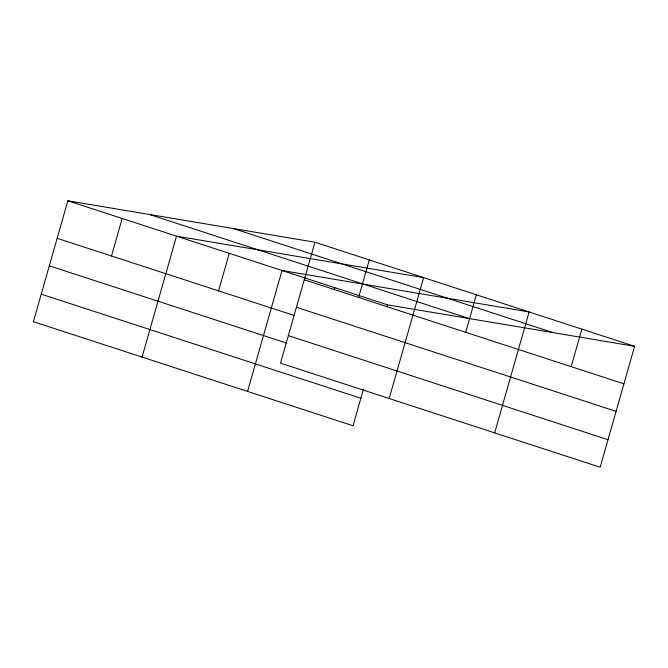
<?xml version="1.0" encoding="UTF-8"?>
<svg xmlns="http://www.w3.org/2000/svg" width="668" height="668" viewBox="0 0 668 668"><rect width="100%" height="100%" fill="white"/><g stroke="black" fill="none" stroke-linecap="round" stroke-linejoin="round"><path stroke-width="1" d="M314.954 242.234L280.51 363.15L600.156 467.216L634.6 346.3L314.954 242.234L67.844 200.784L33.4 321.7L353.046 425.766L363.392 389.452M111.498 255.994L122.186 218.469M142.084 357.088L176.527 236.163L423.637 277.612L389.185 398.537M218.578 290.856L229.266 253.331M247.561 391.423L282.005 270.507L529.114 311.956L494.671 432.881M334.184 289.653L334.751 287.674M358.607 297.444L369.295 259.919M386.931 306.821L387.49 304.85L634.6 346.3M465.688 332.313L476.376 294.788M571.165 366.649L581.861 329.124M233.408 228.556L553.054 332.622M149.39 214.461L469.036 318.527M67.844 200.784L387.49 304.85M304.266 279.758L623.912 383.824M296.425 307.28L616.071 411.346M57.156 238.309L293.786 315.346M288.351 335.628L607.997 439.703M49.315 265.822L286.923 343.185M41.241 294.179L360.887 398.245"/></g></svg>
